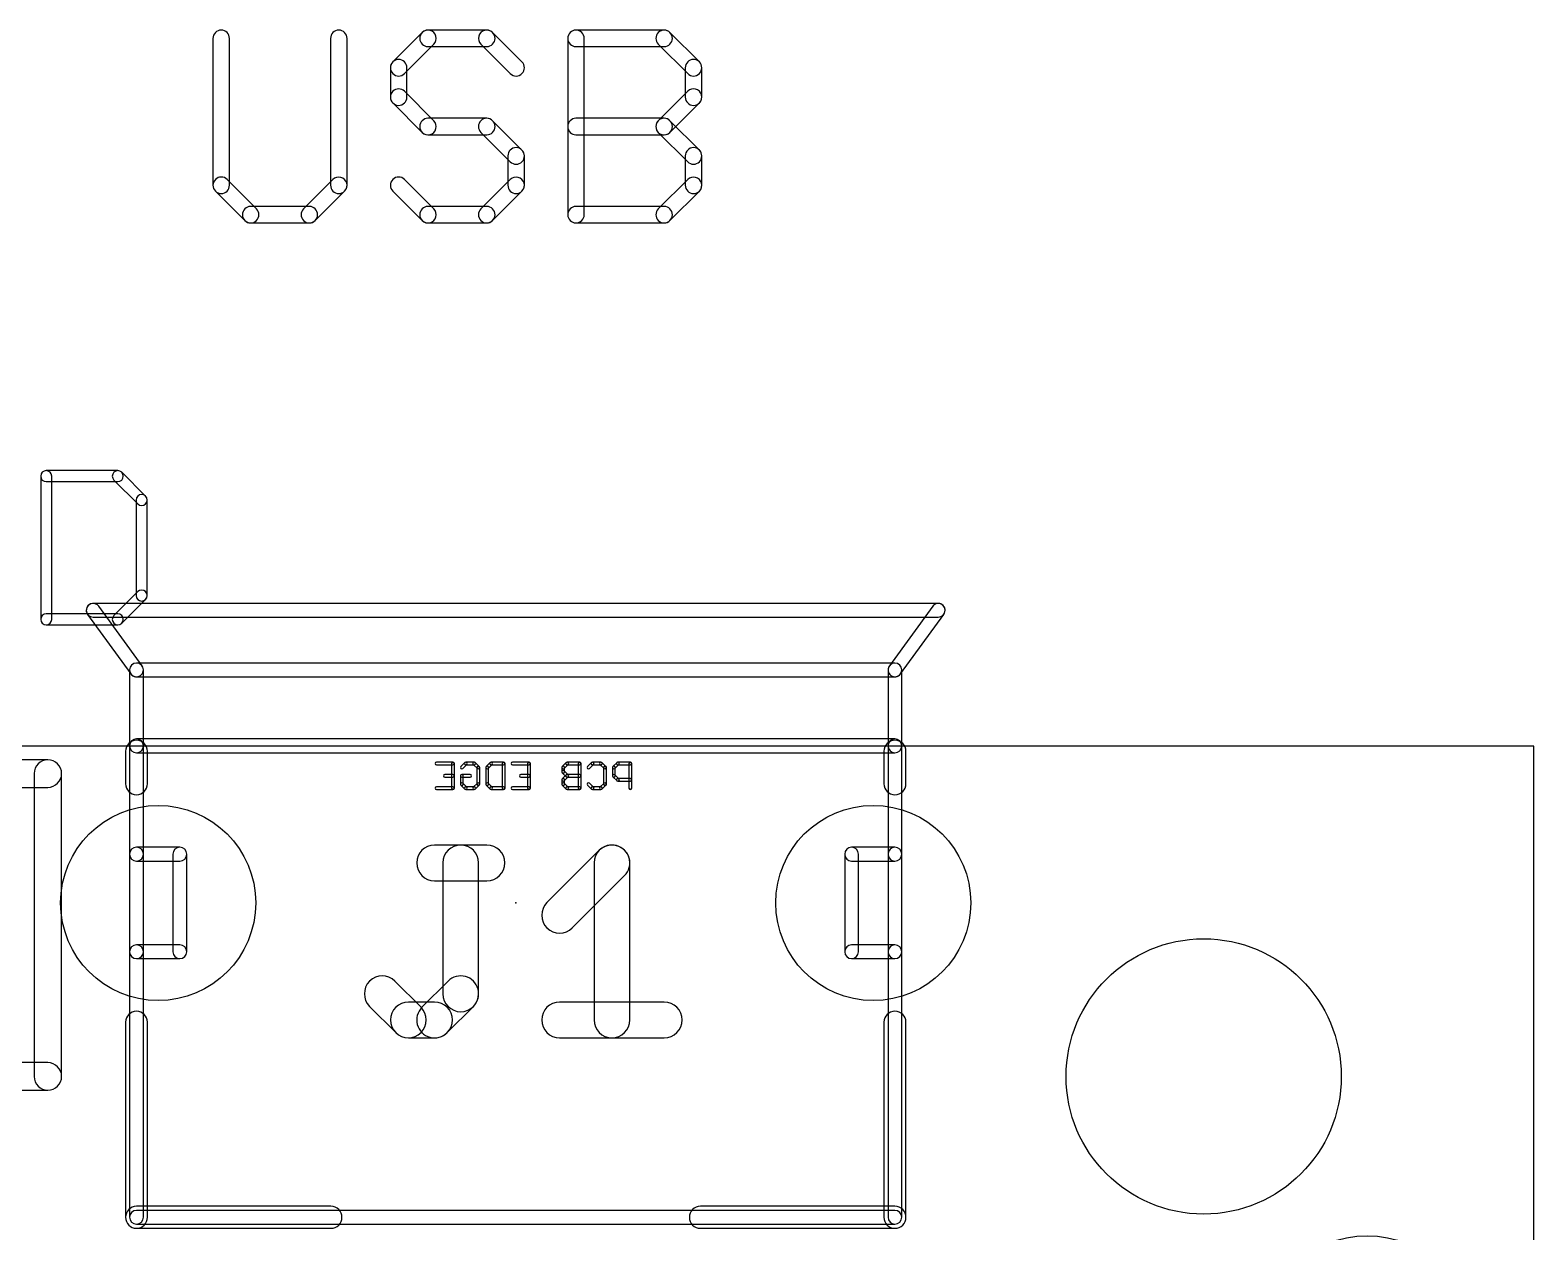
# Model space of a CAD drawing. Extents: x -56 to 120, y -53 to 58.
# Drawn here: x 40.73 to 54.61, y 46.32 to 57.41 of the extents above; entities that cross this region are included whole.
import ezdxf

# ---------------------------------------------------------------- set-up
doc = ezdxf.new("R2010")
doc.units = 0
for name, color, linetype in [('126', 6, 'CONTINUOUS'), ('17', 82, 'CONTINUOUS'), ('20', 7, 'CONTINUOUS'), ('22', 253, 'CONTINUOUS'), ('24', 7, 'CONTINUOUS'), ('49', 253, 'CONTINUOUS'), ('52', 253, 'CONTINUOUS')]:
    doc.layers.add(name, color=color, linetype=linetype)

# ---------------------------------------------------------------- blocks, each defined once
blk = doc.blocks.new('ROUNDP')
blk.add_circle((0, 0), 0.5)

msp = doc.modelspace()

# ---------------------------------------------------------------- linework, layer by layer
at = {"layer": '126'}
for points in [[(44.4631, 49.5566), (44.9461, 49.5566, 1), (44.9461, 49.8868), (44.4631, 49.8868, 1)], [(44.8697, 48.5142), (44.8697, 49.7217, 1), (44.5395, 49.7217), (44.5395, 48.5142, 1)], [(45.734, 49.122), (46.217, 49.605, 1), (45.9835, 49.8385), (45.5005, 49.3555, 1)], [(45.9352, 49.7217), (45.9352, 48.2727, 1), (46.2654, 48.2727), (46.2654, 49.7217, 1)], [(43.8634, 48.3975), (44.1049, 48.156, 1), (44.3383, 48.3894), (44.0968, 48.6309, 1)], [(44.5799, 48.156), (44.8214, 48.3975, 1), (44.5879, 48.6309), (44.3464, 48.3894, 1)], [(44.2216, 48.1076), (44.4631, 48.1076, 1), (44.4631, 48.4378), (44.2216, 48.4378, 1)], [(45.6173, 48.1076), (46.5833, 48.1076, 1), (46.5833, 48.4378), (45.6173, 48.4378, 1)]]:
    msp.add_lwpolyline(points, format="xyb", close=True, dxfattribs=at)
at = {"layer": '20'}
for p, q in [((54.61, 50.8), (0, 50.8)), ((54.61, 0), (54.61, 50.8))]:
    msp.add_line(p, q, dxfattribs=at)
msp.add_circle((51.562, 47.752), 1.27, dxfattribs=at)
at = {"layer": '22'}
for points in [[(41.6104, 50.7522), (41.6104, 50.4522, 1), (41.8136, 50.4522), (41.8136, 50.7522, 1)], [(48.6104, 50.7522), (48.6104, 50.4522, 1), (48.8136, 50.4522), (48.8136, 50.7522, 1)], [(41.8136, 46.4522), (41.8136, 48.2522, 1), (41.6104, 48.2522), (41.6104, 46.4522, 1)], [(48.8136, 46.4522), (48.8136, 48.2522, 1), (48.6104, 48.2522), (48.6104, 46.4522, 1)], [(43.507, 46.5538), (41.712, 46.5538, 1), (41.712, 46.3506), (43.507, 46.3506, 1)], [(46.917, 46.3506), (48.712, 46.3506, 1), (48.712, 46.5538), (46.917, 46.5538, 1)]]:
    msp.add_lwpolyline(points, format="xyb", close=True, dxfattribs=at)
at = {"layer": '24'}
msp.add_point((45.212, 49.3522), dxfattribs=at)
at = {"layer": '49'}
for points in [[(42.418, 57.3292), (42.418, 55.9734, 1), (42.5704, 55.9734), (42.5704, 57.3292, 1)], [(43.6551, 55.9734), (43.6551, 57.3292, 1), (43.5027, 57.3292), (43.5027, 55.9734, 1)], [(44.3486, 57.3831), (44.0775, 57.1119, 1), (44.1852, 57.0041), (44.4564, 57.2753, 1)], [(44.9449, 57.4054), (44.4025, 57.4054, 1), (44.4025, 57.253), (44.9449, 57.253, 1)], [(45.2699, 57.1119), (44.9987, 57.3831, 1), (44.891, 57.2753), (45.1621, 57.0041, 1)], [(45.8447, 55.7022), (45.8447, 57.3292, 1), (45.6923, 57.3292), (45.6923, 55.7022, 1)], [(45.7685, 57.253), (46.582, 57.253, 1), (46.582, 57.4054), (45.7685, 57.4054, 1)], [(46.5281, 57.2753), (46.7993, 57.0041, 1), (46.9071, 57.1119), (46.6359, 57.3831, 1)], [(44.0552, 57.058), (44.0552, 56.7869, 1), (44.2076, 56.7869), (44.2076, 57.058, 1)], [(46.777, 57.058), (46.777, 56.7869, 1), (46.9294, 56.7869), (46.9294, 57.058, 1)], [(44.0775, 56.733), (44.3486, 56.4618, 1), (44.4564, 56.5696), (44.1852, 56.8407, 1)], [(46.7993, 56.8407), (46.5281, 56.5696, 1), (46.6359, 56.4618), (46.9071, 56.733, 1)], [(44.4025, 56.4395), (44.9449, 56.4395, 1), (44.9449, 56.5919), (44.4025, 56.5919, 1)], [(44.891, 56.4618), (45.1621, 56.1906, 1), (45.2699, 56.2984), (44.9987, 56.5696, 1)], [(45.7685, 56.4395), (46.582, 56.4395, 1), (46.582, 56.5919), (45.7685, 56.5919, 1)], [(46.5281, 56.4618), (46.7993, 56.1906, 1), (46.9071, 56.2984), (46.6359, 56.5696, 1)], [(45.1398, 56.2445), (45.1398, 55.9734, 1), (45.2922, 55.9734), (45.2922, 56.2445, 1)], [(46.777, 56.2445), (46.777, 55.9734, 1), (46.9294, 55.9734), (46.9294, 56.2445, 1)], [(42.4403, 55.9195), (42.7115, 55.6483, 1), (42.8192, 55.7561), (42.5481, 56.0272, 1)], [(43.3616, 55.6483), (43.6327, 55.9195, 1), (43.525, 56.0272), (43.2538, 55.7561, 1)], [(44.4564, 55.7561), (44.1852, 56.0272, 1), (44.0775, 55.9195), (44.3486, 55.6483, 1)], [(45.1621, 56.0272), (44.891, 55.7561, 1), (44.9987, 55.6483), (45.2699, 55.9195, 1)], [(46.7993, 56.0272), (46.5281, 55.7561, 1), (46.6359, 55.6483), (46.9071, 55.9195, 1)], [(42.7654, 55.626), (43.3077, 55.626, 1), (43.3077, 55.7784), (42.7654, 55.7784, 1)], [(44.9449, 55.7784), (44.4025, 55.7784, 1), (44.4025, 55.626), (44.9449, 55.626, 1)], [(46.582, 55.7784), (45.7685, 55.7784, 1), (45.7685, 55.626), (46.582, 55.626, 1)], [(40.8276, 53.2903), (40.8276, 51.9684, 1), (40.9292, 51.9684), (40.9292, 53.2903, 1)], [(41.5393, 53.3411), (40.8784, 53.3411, 1), (40.8784, 53.2395), (41.5393, 53.2395, 1)], [(41.7956, 53.1059), (41.5752, 53.3262, 1), (41.5034, 53.2544), (41.7237, 53.0341, 1)], [(41.8104, 52.1887), (41.8104, 53.07, 1), (41.7088, 53.07), (41.7088, 52.1887, 1)], [(41.5752, 51.9325), (41.7956, 52.1528, 1), (41.7237, 52.2246), (41.5034, 52.0043, 1)], [(40.8784, 51.9176), (41.5393, 51.9176, 1), (41.5393, 52.0192), (40.8784, 52.0192, 1)], [(39.37, 50.419), (40.894, 50.419, 1), (40.894, 50.673), (39.37, 50.673, 1)], [(40.767, 50.546), (40.767, 47.752, 1), (41.021, 47.752), (41.021, 50.546, 1)], [(40.894, 47.879), (39.37, 47.879, 1), (39.37, 47.625), (40.894, 47.625, 1)]]:
    msp.add_lwpolyline(points, format="xyb", close=True, dxfattribs=at)
at = {"layer": '52'}
for points in [[(41.7634, 51.5395), (41.3634, 52.0895, 1), (41.2606, 52.0149), (41.6606, 51.4649, 1)], [(41.312, 51.9887), (49.112, 51.9887, 1), (49.112, 52.1157), (41.312, 52.1157, 1)], [(49.0606, 52.0895), (48.6606, 51.5395, 1), (48.7634, 51.4649), (49.1634, 52.0149, 1)], [(48.712, 51.5657), (41.712, 51.5657, 1), (41.712, 51.4387), (48.712, 51.4387, 1)], [(41.6485, 51.5022), (41.6485, 50.8022, 1), (41.7755, 50.8022), (41.7755, 51.5022, 1)], [(48.7755, 50.8022), (48.7755, 51.5022, 1), (48.6485, 51.5022), (48.6485, 50.8022, 1)], [(41.712, 50.7387), (48.712, 50.7387, 1), (48.712, 50.8657), (41.712, 50.8657, 1)], [(41.6485, 50.8022), (41.6485, 49.8022, 1), (41.7755, 49.8022), (41.7755, 50.8022, 1)], [(48.7755, 49.8022), (48.7755, 50.8022, 1), (48.6485, 50.8022), (48.6485, 49.8022, 1)], [(44.4807, 50.627), (44.6332, 50.627, 1), (44.6332, 50.6524), (44.4807, 50.6524, 1)], [(44.6332, 50.538), (44.5569, 50.538, 1), (44.5569, 50.5126), (44.6332, 50.5126, 1)], [(44.6205, 50.6397), (44.6205, 50.4109, 1), (44.6459, 50.4109), (44.6459, 50.6397, 1)], [(44.7272, 50.449), (44.7272, 50.5253, 1), (44.7018, 50.5253), (44.7018, 50.449, 1)], [(44.7145, 50.5126), (44.7908, 50.5126, 1), (44.7908, 50.538), (44.7145, 50.538, 1)], [(44.7235, 50.5926), (44.7617, 50.6307, 1), (44.7437, 50.6487), (44.7056, 50.6105, 1)], [(44.7527, 50.627), (44.8289, 50.627, 1), (44.8289, 50.6524), (44.7527, 50.6524, 1)], [(44.82, 50.6307), (44.8581, 50.5926, 1), (44.876, 50.6105), (44.8379, 50.6487, 1)], [(44.8544, 50.6016), (44.8544, 50.449, 1), (44.8798, 50.449), (44.8798, 50.6016, 1)], [(44.9574, 50.5926), (44.9955, 50.6307, 1), (44.9776, 50.6487), (44.9394, 50.6105, 1)], [(44.9611, 50.449), (44.9611, 50.6016, 1), (44.9357, 50.6016), (44.9357, 50.449, 1)], [(44.9866, 50.627), (45.1009, 50.627, 1), (45.1009, 50.6524), (44.9866, 50.6524, 1)], [(45.0882, 50.6397), (45.0882, 50.4109, 1), (45.1136, 50.4109), (45.1136, 50.6397, 1)], [(45.1823, 50.627), (45.3348, 50.627, 1), (45.3348, 50.6524), (45.1823, 50.6524, 1)], [(45.3348, 50.538), (45.2586, 50.538, 1), (45.2586, 50.5126), (45.3348, 50.5126, 1)], [(45.3221, 50.6397), (45.3221, 50.4109, 1), (45.3475, 50.4109), (45.3475, 50.6397, 1)], [(45.6792, 50.6487), (45.6411, 50.6105, 1), (45.659, 50.5926), (45.6972, 50.6307, 1)], [(45.6374, 50.6016), (45.6374, 50.5634, 1), (45.6628, 50.5634), (45.6628, 50.6016, 1)], [(45.6411, 50.5544), (45.6792, 50.5163, 1), (45.6972, 50.5343), (45.659, 50.5724, 1)], [(45.6792, 50.5343), (45.6411, 50.4961, 1), (45.659, 50.4782), (45.6972, 50.5163, 1)], [(45.8026, 50.6524), (45.6882, 50.6524, 1), (45.6882, 50.627), (45.8026, 50.627, 1)], [(45.8026, 50.538), (45.6882, 50.538, 1), (45.6882, 50.5126), (45.8026, 50.5126, 1)], [(45.8153, 50.4109), (45.8153, 50.6397, 1), (45.7899, 50.6397), (45.7899, 50.4109, 1)], [(45.8929, 50.5926), (45.931, 50.6307, 1), (45.9131, 50.6487), (45.875, 50.6105, 1)], [(45.9221, 50.627), (45.9983, 50.627, 1), (45.9983, 50.6524), (45.9221, 50.6524, 1)], [(45.9893, 50.6307), (46.0275, 50.5926, 1), (46.0454, 50.6105), (46.0073, 50.6487, 1)], [(46.0238, 50.6016), (46.0238, 50.449, 1), (46.0492, 50.449), (46.0492, 50.6016, 1)], [(46.147, 50.6487), (46.1088, 50.6105, 1), (46.1268, 50.5926), (46.1649, 50.6307, 1)], [(46.1051, 50.6016), (46.1051, 50.5253, 1), (46.1305, 50.5253), (46.1305, 50.6016, 1)], [(46.1088, 50.5163), (46.147, 50.4782, 1), (46.1649, 50.4961), (46.1268, 50.5343, 1)], [(46.2703, 50.6524), (46.1559, 50.6524, 1), (46.1559, 50.627), (46.2703, 50.627, 1)], [(46.283, 50.4109), (46.283, 50.6397, 1), (46.2576, 50.6397), (46.2576, 50.4109, 1)], [(44.6332, 50.4236), (44.4807, 50.4236, 1), (44.4807, 50.3982), (44.6332, 50.3982, 1)], [(44.7617, 50.4199), (44.7235, 50.458, 1), (44.7056, 50.4401), (44.7437, 50.4019, 1)], [(44.8289, 50.4236), (44.7527, 50.4236, 1), (44.7527, 50.3982), (44.8289, 50.3982, 1)], [(44.8581, 50.458), (44.82, 50.4199, 1), (44.8379, 50.4019), (44.876, 50.4401, 1)], [(44.9955, 50.4199), (44.9574, 50.458, 1), (44.9394, 50.4401), (44.9776, 50.4019, 1)], [(45.1009, 50.4236), (44.9866, 50.4236, 1), (44.9866, 50.3982), (45.1009, 50.3982, 1)], [(45.3348, 50.4236), (45.1823, 50.4236, 1), (45.1823, 50.3982), (45.3348, 50.3982, 1)], [(45.6374, 50.4872), (45.6374, 50.449, 1), (45.6628, 50.449), (45.6628, 50.4872, 1)], [(45.6411, 50.4401), (45.6792, 50.4019, 1), (45.6972, 50.4199), (45.659, 50.458, 1)], [(45.6882, 50.3982), (45.8026, 50.3982, 1), (45.8026, 50.4236), (45.6882, 50.4236, 1)], [(45.931, 50.4199), (45.8929, 50.458, 1), (45.875, 50.4401), (45.9131, 50.4019, 1)], [(45.9983, 50.4236), (45.9221, 50.4236, 1), (45.9221, 50.3982), (45.9983, 50.3982, 1)], [(46.0275, 50.458), (45.9893, 50.4199, 1), (46.0073, 50.4019), (46.0454, 50.4401, 1)], [(46.1559, 50.4745), (46.2703, 50.4745, 1), (46.2703, 50.4999), (46.1559, 50.4999, 1)], [(41.6485, 49.8022), (41.6485, 48.9022, 1), (41.7755, 48.9022), (41.7755, 49.8022, 1)], [(42.112, 49.8657), (41.712, 49.8657, 1), (41.712, 49.7387), (42.112, 49.7387, 1)], [(42.1755, 48.9022), (42.1755, 49.8022, 1), (42.0485, 49.8022), (42.0485, 48.9022, 1)], [(48.3755, 48.9022), (48.3755, 49.8022, 1), (48.2485, 49.8022), (48.2485, 48.9022, 1)], [(48.312, 49.7387), (48.712, 49.7387, 1), (48.712, 49.8657), (48.312, 49.8657, 1)], [(48.7755, 48.9022), (48.7755, 49.8022, 1), (48.6485, 49.8022), (48.6485, 48.9022, 1)], [(41.6485, 48.9022), (41.6485, 46.4522, 1), (41.7755, 46.4522), (41.7755, 48.9022, 1)], [(41.712, 48.8387), (42.112, 48.8387, 1), (42.112, 48.9657), (41.712, 48.9657, 1)], [(48.312, 48.8387), (48.712, 48.8387, 1), (48.712, 48.9657), (48.312, 48.9657, 1)], [(48.7755, 46.4522), (48.7755, 48.9022, 1), (48.6485, 48.9022), (48.6485, 46.4522, 1)], [(41.712, 46.3887), (48.712, 46.3887, 1), (48.712, 46.5157), (41.712, 46.5157, 1)]]:
    msp.add_lwpolyline(points, format="xyb", close=True, dxfattribs=at)

# ---------------------------------------------------------------- block references
at = {"layer": '17', "xscale": 1.8, "yscale": 1.8}
for p in [(41.912, 49.3522), (41.912, 49.3522), (48.512, 49.3522), (48.512, 49.3522)]:
    msp.add_blockref('ROUNDP', p, dxfattribs=at)
at = {"layer": '17', "xscale": 1.8796, "yscale": 1.8796, "rotation": 225}
msp.add_blockref('ROUNDP', (53.0706, 45.3428), dxfattribs=at)
msp.add_blockref('ROUNDP', (53.0706, 45.3428), dxfattribs=at)

doc.saveas('drawing.dxf')
